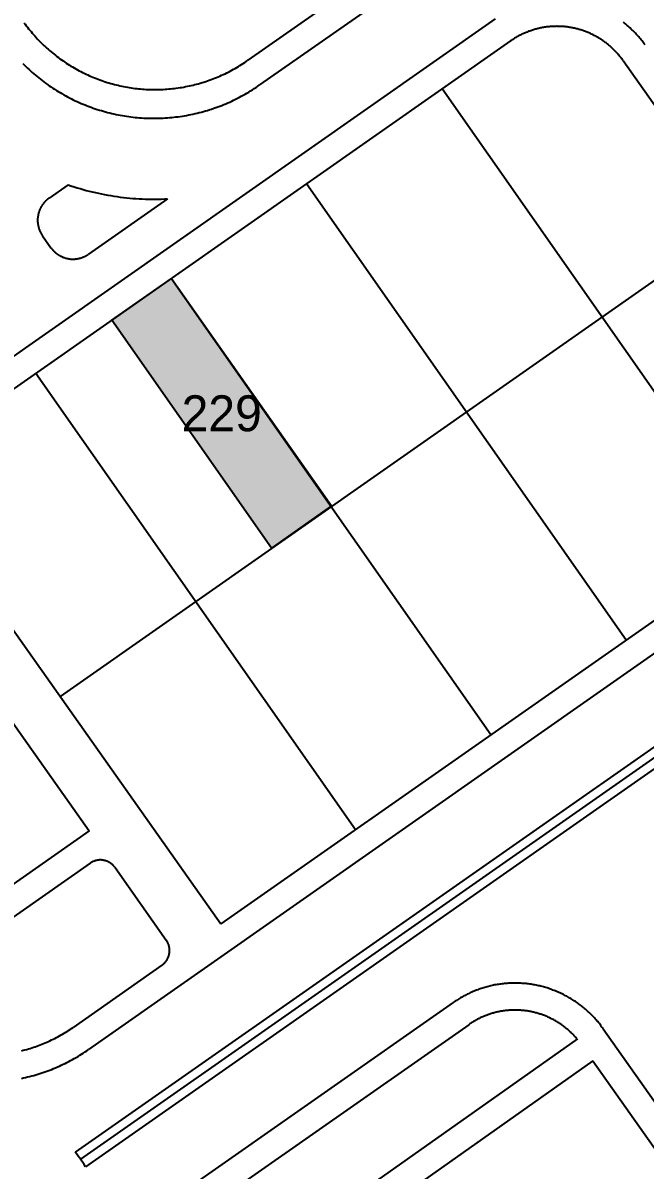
# Model space of a CAD drawing. Header units: metres. Extents: x 680594 to 684853, y 828874 to 830078.
# Drawn here: x 681321.3 to 681390.5, y 829217.7 to 829345.4 of the extents above; entities that cross this region are included whole.
import ezdxf
from ezdxf.enums import TextEntityAlignment as Align

# ---------------------------------------------------------------- set-up
doc = ezdxf.new("R2010")
doc.units = ezdxf.units.M
for name, color, linetype in [('PLOT_LINES', 7, 'Continuous'), ('PLOT_NUMBERS', 7, 'Continuous'), ('SELECTED_PLOTS', 3, 'Continuous')]:
    doc.layers.add(name, color=color, linetype=linetype)

msp = doc.modelspace()

# ---------------------------------------------------------------- hatches: boundary and pattern name
at = {"layer": 'SELECTED_PLOTS'}
h = msp.add_hatch(color=3, dxfattribs=at)
h.dxf.hatch_style = 1
h.paths.add_polyline_path([(681331.21, 829312.31), (681337.84, 829316.95), (681355.65, 829291.64), (681348.98, 829286.96)])

# ---------------------------------------------------------------- linework, layer by layer
at = {"layer": 'PLOT_LINES'}
for points in [[(681561.07, 829383.55), (681327.13, 829219.74)], [(681561.64, 829382.73), (681327.72, 829218.93)], [(681562.22, 829381.91), (681328.27, 829218.1)], [(681366.85, 829355.59), (681346.34, 829341.23)], [(681368.57, 829353.13), (681347.65, 829338.49)], [(681373.85, 829345.85), (681303.36, 829296.49)], [(681321.44, 829345.41), (681321.56, 829345.24), (681321.69, 829345.07), (681321.82, 829344.91), (681321.95, 829344.74), (681322.08, 829344.58), (681322.21, 829344.42), (681322.35, 829344.26), (681322.49, 829344.1), (681322.63, 829343.94), (681322.77, 829343.78), (681322.91, 829343.63), (681323.06, 829343.48), (681323.2, 829343.33), (681323.35, 829343.18), (681323.5, 829343.03), (681323.65, 829342.89), (681323.81, 829342.74), (681323.96, 829342.6), (681324.12, 829342.46), (681324.28, 829342.32), (681324.44, 829342.19), (681324.6, 829342.05), (681324.77, 829341.92), (681324.93, 829341.79), (681325.1, 829341.66), (681325.26, 829341.53), (681325.43, 829341.41), (681325.61, 829341.29), (681325.78, 829341.17), (681325.95, 829341.05), (681326.13, 829340.93), (681326.3, 829340.82), (681326.48, 829340.7), (681326.66, 829340.59), (681326.84, 829340.49), (681327.02, 829340.38), (681327.2, 829340.27), (681327.39, 829340.17), (681327.57, 829340.07), (681327.76, 829339.98), (681327.95, 829339.88), (681328.14, 829339.79), (681328.33, 829339.7), (681328.52, 829339.61), (681328.71, 829339.52), (681328.9, 829339.44), (681329.1, 829339.35), (681329.29, 829339.28), (681329.49, 829339.2), (681329.68, 829339.12), (681329.88, 829339.05), (681330.08, 829338.98), (681330.28, 829338.91), (681330.48, 829338.85), (681330.68, 829338.78), (681330.88, 829338.72), (681331.08, 829338.66), (681331.28, 829338.61), (681331.49, 829338.55), (681331.69, 829338.5), (681331.9, 829338.45), (681332.1, 829338.4), (681332.31, 829338.36), (681332.51, 829338.32), (681332.72, 829338.28), (681332.93, 829338.24), (681333.13, 829338.2), (681333.34, 829338.17), (681333.55, 829338.14), (681333.76, 829338.11), (681333.97, 829338.09), (681334.18, 829338.07), (681334.39, 829338.05), (681334.6, 829338.03), (681334.81, 829338.01), (681335.02, 829338), (681335.23, 829337.99), (681335.44, 829337.98), (681335.65, 829337.98), (681335.86, 829337.97), (681336.07, 829337.97), (681336.28, 829337.97), (681336.49, 829337.98), (681336.7, 829337.99), (681336.91, 829338), (681337.12, 829338.01), (681337.33, 829338.02), (681337.54, 829338.04), (681337.75, 829338.06), (681337.96, 829338.08), (681338.17, 829338.1), (681338.37, 829338.13), (681338.58, 829338.16), (681338.79, 829338.19), (681339, 829338.22), (681339.21, 829338.26), (681339.41, 829338.3), (681339.62, 829338.34), (681339.83, 829338.38), (681340.03, 829338.43), (681340.24, 829338.48), (681340.44, 829338.53), (681340.64, 829338.58), (681340.85, 829338.63), (681341.05, 829338.69), (681341.25, 829338.75), (681341.45, 829338.81), (681341.65, 829338.88), (681341.85, 829338.95), (681342.05, 829339.02), (681342.25, 829339.09), (681342.44, 829339.16), (681342.64, 829339.24), (681342.84, 829339.32), (681343.03, 829339.4), (681343.22, 829339.48), (681343.42, 829339.57), (681343.61, 829339.65), (681343.8, 829339.74), (681343.99, 829339.84), (681344.17, 829339.93), (681344.36, 829340.03), (681344.55, 829340.12), (681344.73, 829340.23), (681344.91, 829340.33), (681345.1, 829340.43), (681345.28, 829340.54), (681345.46, 829340.65), (681345.64, 829340.76), (681345.81, 829340.88), (681345.99, 829340.99), (681346.16, 829341.11), (681346.34, 829341.23)], [(681388.08, 829341.21), (681388.02, 829341.3), (681387.96, 829341.38), (681387.9, 829341.46), (681387.83, 829341.55), (681387.77, 829341.63), (681387.7, 829341.71), (681387.63, 829341.79), (681387.57, 829341.87), (681387.5, 829341.95), (681387.43, 829342.03), (681387.36, 829342.11), (681387.29, 829342.19), (681387.21, 829342.26), (681387.14, 829342.34), (681387.07, 829342.41), (681386.99, 829342.49), (681386.91, 829342.56), (681386.84, 829342.63), (681386.76, 829342.7), (681386.68, 829342.77), (681386.6, 829342.84), (681386.52, 829342.91), (681386.44, 829342.98), (681386.36, 829343.04), (681386.28, 829343.11), (681386.19, 829343.17), (681386.11, 829343.23), (681386.02, 829343.3), (681385.94, 829343.36), (681385.85, 829343.42), (681385.77, 829343.48), (681385.68, 829343.54), (681385.59, 829343.59), (681385.5, 829343.65), (681385.41, 829343.71), (681385.32, 829343.76), (681385.23, 829343.81), (681385.14, 829343.86), (681385.05, 829343.92), (681384.95, 829343.97), (681384.86, 829344.01), (681384.77, 829344.06), (681384.67, 829344.11), (681384.58, 829344.15), (681384.48, 829344.2), (681384.39, 829344.24), (681384.29, 829344.28), (681384.19, 829344.32), (681384.1, 829344.36), (681384, 829344.4), (681383.9, 829344.44), (681383.8, 829344.48), (681383.7, 829344.51), (681383.6, 829344.55), (681383.5, 829344.58), (681383.4, 829344.61), (681383.3, 829344.64), (681383.2, 829344.67), (681383.1, 829344.7), (681383, 829344.73), (681382.9, 829344.75), (681382.79, 829344.78), (681382.69, 829344.8), (681382.59, 829344.82), (681382.48, 829344.84), (681382.38, 829344.86), (681382.28, 829344.88), (681382.17, 829344.9), (681382.07, 829344.92), (681381.97, 829344.93), (681381.86, 829344.94), (681381.76, 829344.96), (681381.65, 829344.97), (681381.55, 829344.98), (681381.44, 829344.99), (681381.34, 829344.99), (681381.23, 829345), (681381.13, 829345.01), (681381.02, 829345.01), (681380.92, 829345.01), (681380.81, 829345.01), (681380.71, 829345.02), (681380.6, 829345.01), (681380.5, 829345.01), (681380.39, 829345.01), (681380.29, 829345), (681380.18, 829345), (681380.08, 829344.99), (681379.97, 829344.98), (681379.87, 829344.97), (681379.76, 829344.96), (681379.66, 829344.95), (681379.55, 829344.94), (681379.45, 829344.92), (681379.35, 829344.91), (681379.24, 829344.89), (681379.14, 829344.87), (681379.03, 829344.85), (681378.93, 829344.83), (681378.83, 829344.81), (681378.73, 829344.79), (681378.62, 829344.76), (681378.52, 829344.74), (681378.42, 829344.71), (681378.32, 829344.68), (681378.22, 829344.66), (681378.12, 829344.63), (681378.02, 829344.59), (681377.92, 829344.56), (681377.82, 829344.53), (681377.72, 829344.49), (681377.62, 829344.46), (681377.52, 829344.42), (681377.42, 829344.38), (681377.32, 829344.34), (681377.23, 829344.3), (681377.13, 829344.26), (681377.03, 829344.22), (681376.94, 829344.18), (681376.84, 829344.13), (681376.75, 829344.08), (681376.65, 829344.04), (681376.56, 829343.99), (681376.47, 829343.94), (681376.38, 829343.89), (681376.28, 829343.84), (681376.19, 829343.78), (681376.1, 829343.73), (681376.01, 829343.68), (681375.92, 829343.62), (681375.83, 829343.56), (681375.75, 829343.51), (681375.66, 829343.45), (681375.57, 829343.39)], [(681390.53, 829342.94), (681390.45, 829343.06), (681390.37, 829343.17), (681390.28, 829343.28), (681390.2, 829343.39), (681390.11, 829343.5), (681390.02, 829343.61), (681389.93, 829343.72), (681389.84, 829343.83), (681389.75, 829343.93), (681389.66, 829344.04), (681389.56, 829344.14), (681389.47, 829344.24), (681389.37, 829344.35), (681389.27, 829344.45), (681389.18, 829344.54), (681389.08, 829344.64), (681388.97, 829344.74), (681388.87, 829344.84), (681388.77, 829344.93), (681388.66, 829345.02), (681388.56, 829345.12), (681388.45, 829345.21), (681388.34, 829345.3), (681388.23, 829345.38), (681388.12, 829345.47)], [(681375.57, 829343.39), (681307.55, 829295.76)], [(681388.08, 829341.21), (681411.74, 829307.74)], [(681321.3, 829340.88), (681321.47, 829340.71), (681321.64, 829340.54), (681321.82, 829340.37), (681321.99, 829340.21), (681322.17, 829340.05), (681322.35, 829339.89), (681322.53, 829339.73), (681322.71, 829339.58), (681322.9, 829339.42), (681323.08, 829339.27), (681323.27, 829339.12), (681323.46, 829338.98), (681323.65, 829338.83), (681323.84, 829338.69), (681324.04, 829338.55), (681324.24, 829338.41), (681324.43, 829338.28), (681324.63, 829338.15), (681324.83, 829338.02), (681325.04, 829337.89), (681325.24, 829337.76), (681325.45, 829337.64), (681325.65, 829337.52), (681325.86, 829337.4), (681326.07, 829337.28), (681326.28, 829337.17), (681326.49, 829337.06), (681326.71, 829336.95), (681326.92, 829336.84), (681327.14, 829336.74), (681327.36, 829336.64), (681327.57, 829336.54), (681327.79, 829336.44), (681328.01, 829336.35), (681328.24, 829336.26), (681328.46, 829336.17), (681328.68, 829336.09), (681328.91, 829336), (681329.13, 829335.92), (681329.36, 829335.85), (681329.59, 829335.77), (681329.82, 829335.7), (681330.05, 829335.63), (681330.28, 829335.56), (681330.51, 829335.5), (681330.74, 829335.44), (681330.97, 829335.38), (681331.2, 829335.32), (681331.44, 829335.27), (681331.67, 829335.22), (681331.91, 829335.17), (681332.14, 829335.12), (681332.38, 829335.08), (681332.61, 829335.04), (681332.85, 829335), (681333.09, 829334.97), (681333.32, 829334.94), (681333.56, 829334.91), (681333.8, 829334.88), (681334.04, 829334.86), (681334.28, 829334.84), (681334.52, 829334.82), (681334.76, 829334.81), (681335, 829334.8), (681335.23, 829334.79), (681335.47, 829334.78), (681335.71, 829334.78), (681335.95, 829334.78), (681336.19, 829334.78), (681336.43, 829334.78), (681336.67, 829334.79), (681336.91, 829334.8), (681337.15, 829334.82), (681337.39, 829334.83), (681337.63, 829334.85), (681337.87, 829334.87), (681338.11, 829334.9), (681338.34, 829334.93), (681338.58, 829334.96), (681338.82, 829334.99), (681339.06, 829335.02), (681339.29, 829335.06), (681339.53, 829335.1), (681339.76, 829335.15), (681340, 829335.19), (681340.23, 829335.24), (681340.47, 829335.3), (681340.7, 829335.35), (681340.93, 829335.41), (681341.17, 829335.47), (681341.4, 829335.53), (681341.63, 829335.6), (681341.86, 829335.66), (681342.09, 829335.74), (681342.31, 829335.81), (681342.54, 829335.89), (681342.77, 829335.97), (681342.99, 829336.05), (681343.22, 829336.13), (681343.44, 829336.22), (681343.66, 829336.31), (681343.88, 829336.4), (681344.1, 829336.49), (681344.32, 829336.59), (681344.54, 829336.69), (681344.76, 829336.79), (681344.97, 829336.9), (681345.19, 829337.01), (681345.4, 829337.12), (681345.61, 829337.23), (681345.82, 829337.34), (681346.03, 829337.46), (681346.24, 829337.58), (681346.44, 829337.7), (681346.65, 829337.83), (681346.85, 829337.95), (681347.05, 829338.08), (681347.25, 829338.21), (681347.45, 829338.35), (681347.65, 829338.49)], [(681321.3, 829340.88), (681321.47, 829340.71), (681321.64, 829340.54), (681321.82, 829340.37), (681321.99, 829340.21), (681322.17, 829340.05), (681322.35, 829339.89), (681322.53, 829339.73), (681322.71, 829339.58), (681322.9, 829339.42), (681323.08, 829339.27), (681323.27, 829339.12), (681323.46, 829338.98), (681323.65, 829338.83), (681323.84, 829338.69), (681324.04, 829338.55), (681324.24, 829338.41), (681324.43, 829338.28), (681324.63, 829338.15), (681324.83, 829338.02), (681325.04, 829337.89), (681325.24, 829337.76), (681325.45, 829337.64), (681325.65, 829337.52), (681325.86, 829337.4), (681326.07, 829337.28), (681326.28, 829337.17), (681326.49, 829337.06), (681326.71, 829336.95), (681326.92, 829336.84), (681327.14, 829336.74), (681327.36, 829336.64), (681327.57, 829336.54), (681327.79, 829336.44), (681328.01, 829336.35), (681328.24, 829336.26), (681328.46, 829336.17), (681328.68, 829336.09), (681328.91, 829336), (681329.13, 829335.92), (681329.36, 829335.85), (681329.59, 829335.77), (681329.82, 829335.7), (681330.05, 829335.63), (681330.28, 829335.56), (681330.51, 829335.5), (681330.74, 829335.44), (681330.97, 829335.38), (681331.2, 829335.32), (681331.44, 829335.27), (681331.67, 829335.22), (681331.91, 829335.17), (681332.14, 829335.12), (681332.38, 829335.08), (681332.61, 829335.04), (681332.85, 829335), (681333.09, 829334.97), (681333.32, 829334.94), (681333.56, 829334.91), (681333.8, 829334.88), (681334.04, 829334.86), (681334.28, 829334.84), (681334.52, 829334.82), (681334.76, 829334.81), (681335, 829334.8), (681335.23, 829334.79), (681335.47, 829334.78), (681335.71, 829334.78), (681335.95, 829334.78), (681336.19, 829334.78), (681336.43, 829334.78), (681336.67, 829334.79), (681336.91, 829334.8), (681337.15, 829334.82), (681337.39, 829334.83), (681337.63, 829334.85), (681337.87, 829334.87), (681338.11, 829334.9), (681338.34, 829334.93), (681338.58, 829334.96), (681338.82, 829334.99), (681339.06, 829335.02), (681339.29, 829335.06), (681339.53, 829335.1), (681339.76, 829335.15), (681340, 829335.19), (681340.23, 829335.24), (681340.47, 829335.3), (681340.7, 829335.35), (681340.93, 829335.41), (681341.17, 829335.47), (681341.4, 829335.53), (681341.63, 829335.6), (681341.86, 829335.66), (681342.09, 829335.74), (681342.31, 829335.81), (681342.54, 829335.89), (681342.77, 829335.97), (681342.99, 829336.05), (681343.22, 829336.13), (681343.44, 829336.22), (681343.66, 829336.31), (681343.88, 829336.4), (681344.1, 829336.49), (681344.32, 829336.59), (681344.54, 829336.69), (681344.76, 829336.79), (681344.97, 829336.9), (681345.19, 829337.01), (681345.4, 829337.12), (681345.61, 829337.23), (681345.82, 829337.34), (681346.03, 829337.46), (681346.24, 829337.58), (681346.44, 829337.7), (681346.65, 829337.83), (681346.85, 829337.95), (681347.05, 829338.08), (681347.25, 829338.21), (681347.45, 829338.35), (681347.65, 829338.49)], [(681403.51, 829287.26), (681367.95, 829338.05)], [(681352.81, 829331.11), (681352.81, 829331.11), (681352.81, 829331.11), (681352.81, 829331.11), (681352.81, 829331.11), (681352.81, 829331.11), (681352.81, 829331.11)], [(681326.33, 829327.37), (681324.22, 829325.9)], [(681326.33, 829327.37), (681326.66, 829327.26), (681327, 829327.15), (681327.33, 829327.05), (681327.67, 829326.95), (681328.01, 829326.85), (681328.35, 829326.76), (681328.69, 829326.67), (681329.03, 829326.59), (681329.37, 829326.51), (681329.71, 829326.43), (681330.06, 829326.36), (681330.4, 829326.29), (681330.75, 829326.23), (681331.1, 829326.17), (681331.44, 829326.12), (681331.79, 829326.06), (681332.14, 829326.02), (681332.49, 829325.97), (681332.84, 829325.94), (681333.19, 829325.9), (681333.54, 829325.87), (681333.89, 829325.85), (681334.24, 829325.82), (681334.59, 829325.81), (681334.94, 829325.79), (681335.29, 829325.78), (681335.65, 829325.78), (681336, 829325.78), (681336.35, 829325.78), (681336.7, 829325.79), (681337.05, 829325.8), (681337.4, 829325.82)], [(681388.44, 829276.71), (681352.88, 829327.5)], [(681324.22, 829325.9), (681324.2, 829325.88), (681324.17, 829325.86), (681324.14, 829325.84), (681324.11, 829325.81), (681324.08, 829325.79), (681324.06, 829325.77), (681324.03, 829325.75), (681324, 829325.73), (681323.98, 829325.7), (681323.95, 829325.68), (681323.92, 829325.66), (681323.9, 829325.63), (681323.87, 829325.61), (681323.85, 829325.58), (681323.82, 829325.56), (681323.8, 829325.54), (681323.77, 829325.51), (681323.75, 829325.48), (681323.73, 829325.46), (681323.7, 829325.43), (681323.68, 829325.41), (681323.66, 829325.38), (681323.63, 829325.35), (681323.61, 829325.33), (681323.59, 829325.3), (681323.57, 829325.27), (681323.55, 829325.24), (681323.53, 829325.21), (681323.51, 829325.19), (681323.49, 829325.16), (681323.47, 829325.13), (681323.45, 829325.1), (681323.43, 829325.07), (681323.41, 829325.04), (681323.39, 829325.01), (681323.37, 829324.98), (681323.35, 829324.95), (681323.34, 829324.92), (681323.32, 829324.89), (681323.3, 829324.86), (681323.29, 829324.83), (681323.27, 829324.8), (681323.25, 829324.77), (681323.24, 829324.74), (681323.22, 829324.7), (681323.21, 829324.67), (681323.19, 829324.64), (681323.18, 829324.61), (681323.17, 829324.58), (681323.15, 829324.54), (681323.14, 829324.51), (681323.13, 829324.48), (681323.12, 829324.44), (681323.11, 829324.41), (681323.1, 829324.38), (681323.08, 829324.34), (681323.07, 829324.31), (681323.06, 829324.28), (681323.05, 829324.24), (681323.05, 829324.21), (681323.04, 829324.18), (681323.03, 829324.14), (681323.02, 829324.11), (681323.01, 829324.07), (681323.01, 829324.04), (681323, 829324.01), (681322.99, 829323.97), (681322.99, 829323.94), (681322.98, 829323.9), (681322.98, 829323.87), (681322.97, 829323.83), (681322.97, 829323.8), (681322.96, 829323.76), (681322.96, 829323.73), (681322.96, 829323.69), (681322.95, 829323.66), (681322.95, 829323.62), (681322.95, 829323.59), (681322.95, 829323.55), (681322.95, 829323.52), (681322.94, 829323.48), (681322.94, 829323.45), (681322.94, 829323.41), (681322.95, 829323.38), (681322.95, 829323.34), (681322.95, 829323.31), (681322.95, 829323.27), (681322.95, 829323.24), (681322.95, 829323.2), (681322.96, 829323.17), (681322.96, 829323.13), (681322.96, 829323.1), (681322.97, 829323.07), (681322.97, 829323.03), (681322.98, 829323), (681322.98, 829322.96), (681322.99, 829322.93), (681322.99, 829322.89), (681323, 829322.86), (681323.01, 829322.82), (681323.02, 829322.79), (681323.02, 829322.76), (681323.03, 829322.72), (681323.04, 829322.69), (681323.05, 829322.65), (681323.06, 829322.62), (681323.07, 829322.59), (681323.08, 829322.55), (681323.09, 829322.52), (681323.1, 829322.49), (681323.11, 829322.45), (681323.12, 829322.42), (681323.14, 829322.39), (681323.15, 829322.35), (681323.16, 829322.32), (681323.17, 829322.29), (681323.19, 829322.26), (681323.2, 829322.22), (681323.22, 829322.19), (681323.23, 829322.16), (681323.25, 829322.13), (681323.26, 829322.1), (681323.28, 829322.07), (681323.29, 829322.04), (681323.31, 829322.01), (681323.33, 829321.97), (681323.34, 829321.94), (681323.36, 829321.91), (681323.38, 829321.88), (681323.4, 829321.85), (681323.42, 829321.82), (681323.44, 829321.79), (681323.46, 829321.77), (681323.47, 829321.74), (681323.49, 829321.71)], [(681337.4, 829325.82), (681328.6, 829319.66)], [(681400.81, 829323.21), (681325.44, 829270.44)], [(681323.49, 829321.71), (681324.43, 829320.38)], [(681324.43, 829320.38), (681324.45, 829320.35), (681324.47, 829320.32), (681324.5, 829320.3), (681324.52, 829320.27), (681324.54, 829320.24), (681324.56, 829320.21), (681324.58, 829320.19), (681324.61, 829320.16), (681324.63, 829320.13), (681324.65, 829320.11), (681324.68, 829320.08), (681324.7, 829320.06), (681324.72, 829320.03), (681324.75, 829320.01), (681324.77, 829319.98), (681324.8, 829319.96), (681324.82, 829319.93), (681324.85, 829319.91), (681324.87, 829319.88), (681324.9, 829319.86), (681324.93, 829319.84), (681324.95, 829319.81), (681324.98, 829319.79), (681325.01, 829319.77), (681325.04, 829319.75), (681325.06, 829319.73), (681325.09, 829319.71), (681325.12, 829319.69), (681325.15, 829319.66), (681325.18, 829319.64), (681325.21, 829319.63), (681325.23, 829319.61), (681325.26, 829319.59), (681325.29, 829319.57), (681325.32, 829319.55), (681325.35, 829319.53), (681325.38, 829319.51), (681325.41, 829319.5), (681325.45, 829319.48), (681325.48, 829319.46), (681325.51, 829319.45), (681325.54, 829319.43), (681325.57, 829319.42), (681325.6, 829319.4), (681325.63, 829319.39), (681325.67, 829319.37), (681325.7, 829319.36), (681325.73, 829319.34), (681325.76, 829319.33), (681325.79, 829319.32), (681325.83, 829319.3), (681325.86, 829319.29), (681325.89, 829319.28), (681325.93, 829319.27), (681325.96, 829319.26), (681325.99, 829319.25), (681326.03, 829319.24), (681326.06, 829319.23), (681326.09, 829319.22), (681326.13, 829319.21), (681326.16, 829319.2), (681326.2, 829319.19), (681326.23, 829319.18), (681326.26, 829319.18), (681326.3, 829319.17), (681326.33, 829319.16), (681326.37, 829319.16), (681326.4, 829319.15), (681326.44, 829319.15), (681326.47, 829319.14), (681326.51, 829319.14), (681326.54, 829319.13), (681326.58, 829319.13), (681326.61, 829319.12), (681326.65, 829319.12), (681326.68, 829319.12), (681326.72, 829319.12), (681326.75, 829319.12), (681326.79, 829319.11), (681326.82, 829319.11), (681326.86, 829319.11), (681326.89, 829319.11), (681326.93, 829319.11), (681326.96, 829319.11), (681327, 829319.11), (681327.03, 829319.12), (681327.07, 829319.12), (681327.1, 829319.12), (681327.14, 829319.12), (681327.17, 829319.13), (681327.21, 829319.13), (681327.24, 829319.13), (681327.28, 829319.14), (681327.31, 829319.14), (681327.35, 829319.15), (681327.38, 829319.15), (681327.41, 829319.16), (681327.45, 829319.17), (681327.48, 829319.17), (681327.52, 829319.18), (681327.55, 829319.19), (681327.59, 829319.2), (681327.62, 829319.2), (681327.65, 829319.21), (681327.69, 829319.22), (681327.72, 829319.23), (681327.76, 829319.24), (681327.79, 829319.25), (681327.82, 829319.26), (681327.86, 829319.27), (681327.89, 829319.29), (681327.92, 829319.3), (681327.95, 829319.31), (681327.99, 829319.32), (681328.02, 829319.34), (681328.05, 829319.35), (681328.08, 829319.36), (681328.12, 829319.38), (681328.15, 829319.39), (681328.18, 829319.41), (681328.21, 829319.42), (681328.24, 829319.44), (681328.27, 829319.45), (681328.3, 829319.47), (681328.34, 829319.49), (681328.37, 829319.51), (681328.4, 829319.52), (681328.43, 829319.54), (681328.46, 829319.56), (681328.49, 829319.58), (681328.52, 829319.6), (681328.55, 829319.62), (681328.57, 829319.64), (681328.6, 829319.66)], [(681373.37, 829266.16), (681337.81, 829316.94)], [(681358.3, 829255.6), (681322.73, 829306.39)], [(681307.55, 829295.76), (681343.34, 829245.13)], [(681408.83, 829290.98), (681343.34, 829245.13)], [(681410.55, 829288.53), (681328.61, 829231.16)], [(681306.1, 829287.42), (681328.68, 829255.47)], [(681328.68, 829255.47), (681303.12, 829237.57)], [(681328.78, 829251.88), (681307.38, 829236.9)], [(681331.56, 829251.4), (681331.55, 829251.41), (681331.53, 829251.43), (681331.52, 829251.45), (681331.5, 829251.47), (681331.49, 829251.49), (681331.47, 829251.51), (681331.46, 829251.52), (681331.44, 829251.54), (681331.43, 829251.56), (681331.41, 829251.58), (681331.4, 829251.6), (681331.38, 829251.61), (681331.37, 829251.63), (681331.35, 829251.65), (681331.33, 829251.66), (681331.32, 829251.68), (681331.3, 829251.69), (681331.28, 829251.71), (681331.27, 829251.73), (681331.25, 829251.74), (681331.23, 829251.76), (681331.21, 829251.77), (681331.19, 829251.79), (681331.18, 829251.8), (681331.16, 829251.82), (681331.14, 829251.83), (681331.12, 829251.85), (681331.1, 829251.86), (681331.08, 829251.87), (681331.06, 829251.89), (681331.04, 829251.9), (681331.02, 829251.91), (681331.01, 829251.92), (681330.99, 829251.94), (681330.97, 829251.95), (681330.95, 829251.96), (681330.93, 829251.97), (681330.91, 829251.98), (681330.88, 829252), (681330.86, 829252.01), (681330.84, 829252.02), (681330.82, 829252.03), (681330.8, 829252.04), (681330.78, 829252.05), (681330.76, 829252.06), (681330.74, 829252.07), (681330.72, 829252.08), (681330.7, 829252.09), (681330.67, 829252.1), (681330.65, 829252.1), (681330.63, 829252.11), (681330.61, 829252.12), (681330.59, 829252.13), (681330.56, 829252.14), (681330.54, 829252.14), (681330.52, 829252.15), (681330.5, 829252.16), (681330.47, 829252.16), (681330.45, 829252.17), (681330.43, 829252.18), (681330.41, 829252.18), (681330.38, 829252.19), (681330.36, 829252.19), (681330.34, 829252.2), (681330.32, 829252.2), (681330.29, 829252.21), (681330.27, 829252.21), (681330.25, 829252.21), (681330.22, 829252.22), (681330.2, 829252.22), (681330.18, 829252.22), (681330.15, 829252.23), (681330.13, 829252.23), (681330.11, 829252.23), (681330.08, 829252.23), (681330.06, 829252.24), (681330.04, 829252.24), (681330.01, 829252.24), (681329.99, 829252.24), (681329.97, 829252.24), (681329.94, 829252.24), (681329.92, 829252.24), (681329.9, 829252.24), (681329.87, 829252.24), (681329.85, 829252.24), (681329.83, 829252.24), (681329.8, 829252.24), (681329.78, 829252.24), (681329.76, 829252.23), (681329.73, 829252.23), (681329.71, 829252.23), (681329.69, 829252.23), (681329.66, 829252.22), (681329.64, 829252.22), (681329.62, 829252.22), (681329.59, 829252.21), (681329.57, 829252.21), (681329.55, 829252.2), (681329.53, 829252.2), (681329.5, 829252.2), (681329.48, 829252.19), (681329.46, 829252.18), (681329.43, 829252.18), (681329.41, 829252.17), (681329.39, 829252.17), (681329.37, 829252.16), (681329.34, 829252.15), (681329.32, 829252.15), (681329.3, 829252.14), (681329.28, 829252.13), (681329.26, 829252.12), (681329.23, 829252.12), (681329.21, 829252.11), (681329.19, 829252.1), (681329.17, 829252.09), (681329.15, 829252.08), (681329.13, 829252.07), (681329.1, 829252.06), (681329.08, 829252.05), (681329.06, 829252.04), (681329.04, 829252.03), (681329.02, 829252.02), (681329, 829252.01), (681328.98, 829252), (681328.96, 829251.99), (681328.94, 829251.98), (681328.92, 829251.97), (681328.9, 829251.96), (681328.88, 829251.94), (681328.86, 829251.93), (681328.84, 829251.92), (681328.82, 829251.91), (681328.8, 829251.89), (681328.78, 829251.88)], [(681331.56, 829251.4), (681337.26, 829243.33)], [(681336.78, 829240.53), (681336.8, 829240.55), (681336.81, 829240.56), (681336.83, 829240.58), (681336.85, 829240.59), (681336.87, 829240.6), (681336.89, 829240.62), (681336.91, 829240.63), (681336.92, 829240.65), (681336.94, 829240.66), (681336.96, 829240.68), (681336.98, 829240.69), (681336.99, 829240.71), (681337.01, 829240.73), (681337.03, 829240.74), (681337.04, 829240.76), (681337.06, 829240.78), (681337.08, 829240.79), (681337.09, 829240.81), (681337.11, 829240.83), (681337.12, 829240.84), (681337.14, 829240.86), (681337.16, 829240.88), (681337.17, 829240.9), (681337.18, 829240.92), (681337.2, 829240.93), (681337.21, 829240.95), (681337.23, 829240.97), (681337.24, 829240.99), (681337.26, 829241.01), (681337.27, 829241.03), (681337.28, 829241.05), (681337.3, 829241.07), (681337.31, 829241.09), (681337.32, 829241.1), (681337.33, 829241.12), (681337.35, 829241.14), (681337.36, 829241.16), (681337.37, 829241.18), (681337.38, 829241.21), (681337.39, 829241.23), (681337.4, 829241.25), (681337.41, 829241.27), (681337.42, 829241.29), (681337.43, 829241.31), (681337.44, 829241.33), (681337.45, 829241.35), (681337.46, 829241.37), (681337.47, 829241.39), (681337.48, 829241.42), (681337.49, 829241.44), (681337.5, 829241.46), (681337.51, 829241.48), (681337.51, 829241.5), (681337.52, 829241.52), (681337.53, 829241.55), (681337.54, 829241.57), (681337.54, 829241.59), (681337.55, 829241.61), (681337.56, 829241.64), (681337.56, 829241.66), (681337.57, 829241.68), (681337.57, 829241.7), (681337.58, 829241.73), (681337.58, 829241.75), (681337.59, 829241.77), (681337.59, 829241.8), (681337.6, 829241.82), (681337.6, 829241.84), (681337.61, 829241.86), (681337.61, 829241.89), (681337.61, 829241.91), (681337.62, 829241.93), (681337.62, 829241.96), (681337.62, 829241.98), (681337.62, 829242), (681337.62, 829242.03), (681337.63, 829242.05), (681337.63, 829242.07), (681337.63, 829242.1), (681337.63, 829242.12), (681337.63, 829242.14), (681337.63, 829242.17), (681337.63, 829242.19), (681337.63, 829242.21), (681337.63, 829242.24), (681337.63, 829242.26), (681337.63, 829242.28), (681337.63, 829242.31), (681337.62, 829242.33), (681337.62, 829242.35), (681337.62, 829242.38), (681337.62, 829242.4), (681337.61, 829242.42), (681337.61, 829242.45), (681337.61, 829242.47), (681337.6, 829242.49), (681337.6, 829242.51), (681337.6, 829242.54), (681337.59, 829242.56), (681337.59, 829242.58), (681337.58, 829242.61), (681337.58, 829242.63), (681337.57, 829242.65), (681337.57, 829242.67), (681337.56, 829242.7), (681337.55, 829242.72), (681337.55, 829242.74), (681337.54, 829242.76), (681337.53, 829242.79), (681337.53, 829242.81), (681337.52, 829242.83), (681337.51, 829242.85), (681337.5, 829242.87), (681337.49, 829242.9), (681337.49, 829242.92), (681337.48, 829242.94), (681337.47, 829242.96), (681337.46, 829242.98), (681337.45, 829243), (681337.44, 829243.03), (681337.43, 829243.05), (681337.42, 829243.07), (681337.41, 829243.09), (681337.4, 829243.11), (681337.39, 829243.13), (681337.37, 829243.15), (681337.36, 829243.17), (681337.35, 829243.19), (681337.34, 829243.21), (681337.33, 829243.23), (681337.31, 829243.25), (681337.3, 829243.27), (681337.29, 829243.29), (681337.28, 829243.31), (681337.26, 829243.33)], [(681336.78, 829240.53), (681326.89, 829233.61)], [(681385.87, 829233.47), (681385.79, 829233.58), (681385.7, 829233.69), (681385.62, 829233.81), (681385.53, 829233.92), (681385.45, 829234.03), (681385.36, 829234.14), (681385.27, 829234.25), (681385.18, 829234.35), (681385.09, 829234.46), (681384.99, 829234.56), (681384.9, 829234.67), (681384.8, 829234.77), (681384.71, 829234.87), (681384.61, 829234.97), (681384.51, 829235.07), (681384.41, 829235.17), (681384.31, 829235.27), (681384.21, 829235.36), (681384.1, 829235.46), (681384, 829235.55), (681383.89, 829235.64), (681383.78, 829235.73), (681383.68, 829235.82), (681383.57, 829235.91), (681383.46, 829236), (681383.35, 829236.08), (681383.23, 829236.17), (681383.12, 829236.25), (681383.01, 829236.33), (681382.89, 829236.41), (681382.78, 829236.49), (681382.66, 829236.57), (681382.54, 829236.65), (681382.42, 829236.72), (681382.3, 829236.79), (681382.18, 829236.87), (681382.06, 829236.94), (681381.94, 829237.01), (681381.82, 829237.07), (681381.69, 829237.14), (681381.57, 829237.21), (681381.45, 829237.27), (681381.32, 829237.33), (681381.19, 829237.39), (681381.07, 829237.45), (681380.94, 829237.51), (681380.81, 829237.57), (681380.68, 829237.62), (681380.55, 829237.67), (681380.42, 829237.72), (681380.29, 829237.77), (681380.16, 829237.82), (681380.03, 829237.87), (681379.89, 829237.92), (681379.76, 829237.96), (681379.63, 829238), (681379.49, 829238.04), (681379.36, 829238.08), (681379.22, 829238.12), (681379.09, 829238.16), (681378.95, 829238.19), (681378.81, 829238.22), (681378.68, 829238.25), (681378.54, 829238.28), (681378.4, 829238.31), (681378.26, 829238.34), (681378.13, 829238.36), (681377.99, 829238.39), (681377.85, 829238.41), (681377.71, 829238.43), (681377.57, 829238.45), (681377.43, 829238.46), (681377.29, 829238.48), (681377.15, 829238.49), (681377.01, 829238.5), (681376.87, 829238.51), (681376.73, 829238.52), (681376.59, 829238.53), (681376.45, 829238.53), (681376.31, 829238.54), (681376.17, 829238.54), (681376.03, 829238.54), (681375.89, 829238.54), (681375.75, 829238.54), (681375.61, 829238.53), (681375.47, 829238.53), (681375.33, 829238.52), (681375.19, 829238.51), (681375.05, 829238.5), (681374.91, 829238.49), (681374.77, 829238.47), (681374.63, 829238.45), (681374.49, 829238.44), (681374.36, 829238.42), (681374.22, 829238.4), (681374.08, 829238.37), (681373.94, 829238.35), (681373.8, 829238.33), (681373.66, 829238.3), (681373.53, 829238.27), (681373.39, 829238.24), (681373.25, 829238.21), (681373.12, 829238.17), (681372.98, 829238.14), (681372.85, 829238.1), (681372.71, 829238.06), (681372.58, 829238.02), (681372.44, 829237.98), (681372.31, 829237.94), (681372.18, 829237.89), (681372.04, 829237.85), (681371.91, 829237.8), (681371.78, 829237.75), (681371.65, 829237.7), (681371.52, 829237.65), (681371.39, 829237.59), (681371.26, 829237.54), (681371.13, 829237.48), (681371.01, 829237.42), (681370.88, 829237.36), (681370.75, 829237.3), (681370.63, 829237.24), (681370.5, 829237.17), (681370.38, 829237.11), (681370.26, 829237.04), (681370.13, 829236.97), (681370.01, 829236.9), (681369.89, 829236.83), (681369.77, 829236.76), (681369.65, 829236.68), (681369.54, 829236.61), (681369.42, 829236.53), (681369.3, 829236.45), (681369.19, 829236.37)], [(681369.19, 829236.37), (681339.73, 829215.74)], [(681382.98, 829232.31), (681382.91, 829232.39), (681382.84, 829232.47), (681382.77, 829232.55), (681382.7, 829232.63), (681382.63, 829232.7), (681382.56, 829232.78), (681382.48, 829232.86), (681382.41, 829232.93), (681382.33, 829233), (681382.26, 829233.08), (681382.18, 829233.15), (681382.1, 829233.22), (681382.02, 829233.29), (681381.94, 829233.36), (681381.86, 829233.43), (681381.78, 829233.49), (681381.7, 829233.56), (681381.62, 829233.63), (681381.54, 829233.69), (681381.45, 829233.75), (681381.37, 829233.82), (681381.28, 829233.88), (681381.2, 829233.94), (681381.11, 829234), (681381.02, 829234.06), (681380.93, 829234.11), (681380.84, 829234.17), (681380.75, 829234.23), (681380.66, 829234.28), (681380.57, 829234.33), (681380.48, 829234.39), (681380.39, 829234.44), (681380.3, 829234.49), (681380.2, 829234.54), (681380.11, 829234.58), (681380.02, 829234.63), (681379.92, 829234.68), (681379.82, 829234.72), (681379.73, 829234.76), (681379.63, 829234.81), (681379.54, 829234.85), (681379.44, 829234.89), (681379.34, 829234.93), (681379.24, 829234.96), (681379.14, 829235), (681379.04, 829235.04), (681378.94, 829235.07), (681378.84, 829235.1), (681378.74, 829235.13), (681378.64, 829235.17), (681378.54, 829235.19), (681378.44, 829235.22), (681378.34, 829235.25), (681378.24, 829235.28), (681378.13, 829235.3), (681378.03, 829235.32), (681377.93, 829235.35), (681377.83, 829235.37), (681377.72, 829235.39), (681377.62, 829235.41), (681377.52, 829235.42), (681377.41, 829235.44), (681377.31, 829235.46), (681377.2, 829235.47), (681377.1, 829235.48), (681376.99, 829235.49), (681376.89, 829235.5), (681376.78, 829235.51), (681376.68, 829235.52), (681376.57, 829235.53), (681376.47, 829235.53), (681376.36, 829235.54), (681376.26, 829235.54), (681376.15, 829235.54), (681376.05, 829235.54), (681375.94, 829235.54), (681375.84, 829235.54), (681375.73, 829235.53), (681375.63, 829235.53), (681375.52, 829235.52), (681375.42, 829235.52), (681375.31, 829235.51), (681375.21, 829235.5), (681375.1, 829235.49), (681375, 829235.48), (681374.89, 829235.46), (681374.79, 829235.45), (681374.68, 829235.43), (681374.58, 829235.42), (681374.48, 829235.4), (681374.37, 829235.38), (681374.27, 829235.36), (681374.17, 829235.34), (681374.06, 829235.31), (681373.96, 829235.29), (681373.86, 829235.27), (681373.76, 829235.24), (681373.66, 829235.21), (681373.55, 829235.18), (681373.45, 829235.15), (681373.35, 829235.12), (681373.25, 829235.09), (681373.15, 829235.06), (681373.05, 829235.02), (681372.95, 829234.98), (681372.86, 829234.95), (681372.76, 829234.91), (681372.66, 829234.87), (681372.56, 829234.83), (681372.47, 829234.79), (681372.37, 829234.75), (681372.27, 829234.7), (681372.18, 829234.66), (681372.08, 829234.61), (681371.99, 829234.56), (681371.9, 829234.52), (681371.8, 829234.47), (681371.71, 829234.42), (681371.62, 829234.36), (681371.53, 829234.31), (681371.44, 829234.26), (681371.35, 829234.2), (681371.26, 829234.15), (681371.17, 829234.09), (681371.08, 829234.03), (681370.99, 829233.97), (681370.91, 829233.91)], [(681370.91, 829233.91), (681341.45, 829213.28)], [(681321.15, 829231.02), (681321.35, 829231.07), (681321.54, 829231.12), (681321.73, 829231.17), (681321.92, 829231.22), (681322.11, 829231.28), (681322.3, 829231.34), (681322.49, 829231.4), (681322.67, 829231.46), (681322.86, 829231.53), (681323.05, 829231.6), (681323.23, 829231.67), (681323.42, 829231.74), (681323.6, 829231.81), (681323.78, 829231.89), (681323.96, 829231.97), (681324.14, 829232.05), (681324.32, 829232.13), (681324.5, 829232.22), (681324.68, 829232.3), (681324.86, 829232.39), (681325.03, 829232.48), (681325.21, 829232.57), (681325.38, 829232.67), (681325.55, 829232.77), (681325.73, 829232.87), (681325.9, 829232.97), (681326.07, 829233.07), (681326.23, 829233.17), (681326.4, 829233.28), (681326.57, 829233.39), (681326.73, 829233.5), (681326.89, 829233.61)], [(681385.87, 829233.47), (681458.54, 829130.66)], [(681383, 829232.33), (681334.26, 829197.87)], [(681321.15, 829227.94), (681321.38, 829227.99), (681321.61, 829228.04), (681321.83, 829228.1), (681322.06, 829228.15), (681322.29, 829228.21), (681322.51, 829228.27), (681322.74, 829228.34), (681322.96, 829228.4), (681323.18, 829228.47), (681323.41, 829228.55), (681323.63, 829228.62), (681323.85, 829228.7), (681324.07, 829228.78), (681324.29, 829228.86), (681324.51, 829228.94), (681324.72, 829229.03), (681324.94, 829229.12), (681325.15, 829229.21), (681325.37, 829229.31), (681325.58, 829229.41), (681325.79, 829229.51), (681326, 829229.61), (681326.21, 829229.71), (681326.42, 829229.82), (681326.62, 829229.93), (681326.83, 829230.04), (681327.03, 829230.16), (681327.24, 829230.27), (681327.44, 829230.39), (681327.64, 829230.51), (681327.83, 829230.64), (681328.03, 829230.76), (681328.23, 829230.89), (681328.42, 829231.02), (681328.61, 829231.16)], [(681384.73, 829229.88), (681334.1, 829194.09)], [(681384.73, 829229.88), (681454.45, 829131.25)], [(681328.27, 829218.1), (681328.12, 829218.34), (681327.96, 829218.58), (681327.8, 829218.82), (681327.64, 829219.05), (681327.47, 829219.28), (681327.3, 829219.51), (681327.13, 829219.74)]]:
    msp.add_lwpolyline(points, dxfattribs=at)
at = {"layer": 'SELECTED_PLOTS', "color": 7}
msp.add_lwpolyline([(681331.21, 829312.31), (681337.84, 829316.95), (681355.65, 829291.64), (681348.98, 829286.96)], close=True, dxfattribs=at)

# ---------------------------------------------------------------- texts
at = {"layer": 'PLOT_NUMBERS', "color": 7}
msp.add_text('229', height=4, dxfattribs=at).set_placement((681343.43, 829301.95), align=Align.MIDDLE_CENTER)

doc.saveas('drawing.dxf')
